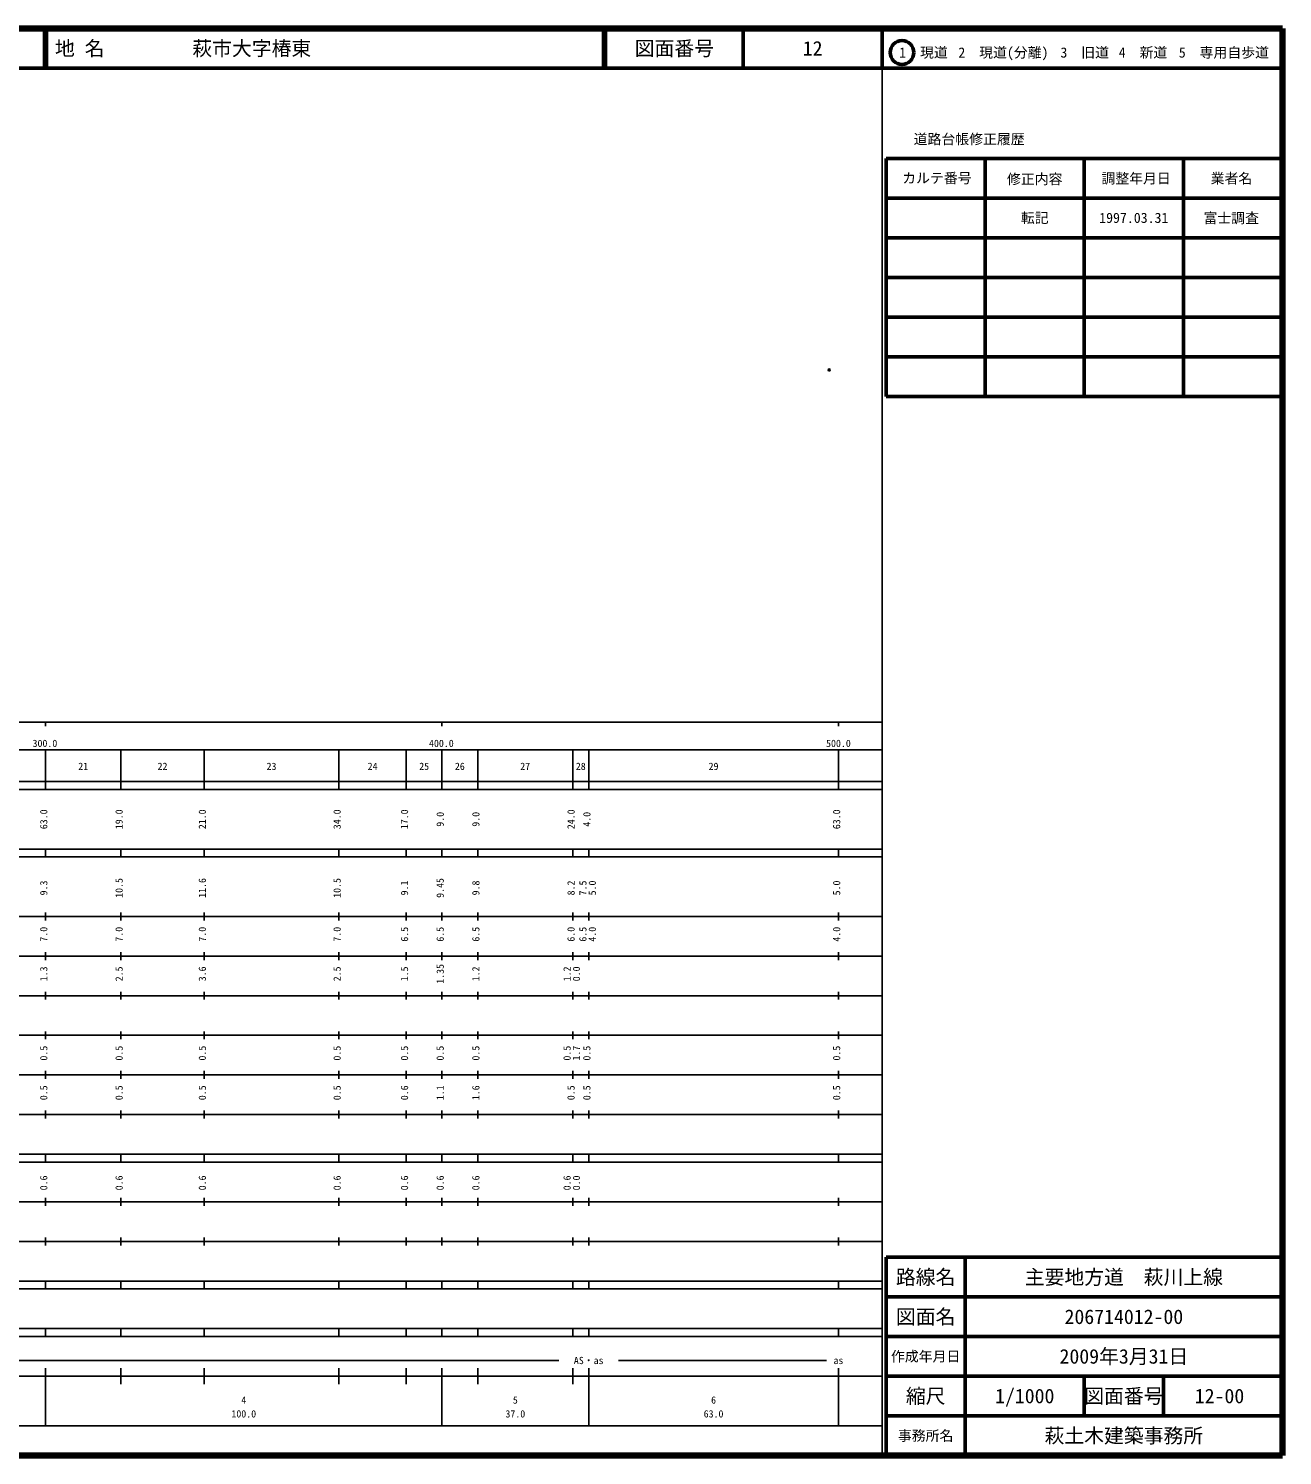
# Model space of a CAD drawing. Units: millimetres on the paper. Extents: x 40 to 680, y 20 to 380.
# Drawn here: x 363.7 to 680, y 20 to 380 of the extents above; entities that cross this region are included whole.
import ezdxf
from ezdxf.enums import TextEntityAlignment as Align

# ---------------------------------------------------------------- set-up
doc = ezdxf.new("R2010")
doc.units = ezdxf.units.MM
doc.header["$PDMODE"] = 32
doc.header["$PDSIZE"] = 0.5
doc.layers.add('M-OTRS', color=6, linetype='Continuous')
doc.layers.add('M-TTL-TXT', color=7, linetype='Continuous')
for name, color, linetype, lineweight in [('M-TTL', 2, 'Continuous', 140), ('M-TTL-BAND', 7, 'Continuous', 25), ('M-TTL-FRAM', 2, 'Continuous', 50), ('M-TTL-LINE', 7, 'Continuous', 50)]:
    doc.layers.add(name, color=color, linetype=linetype, lineweight=lineweight)
doc.styles.add('ＭＳ ゴシック', font='')
doc.styles.get('ＭＳ ゴシック').set_extended_font_data('MS Gothic')

msp = doc.modelspace()

# ---------------------------------------------------------------- linework, layer by layer
at = {"layer": 'M-OTRS'}
msp.add_point((565.679, 293.856), dxfattribs=at)
at = {"layer": 'M-TTL'}
for p, q in [((680, 380), (40, 380)), ((680, 20), (680, 380)), ((40, 20), (680, 20))]:
    msp.add_line(p, q, dxfattribs=at)
at = {"layer": 'M-TTL-BAND'}
for p, q in [((579, 20), (579, 370)), ((40, 205), (579, 205)), ((368, 205), (368, 204)), ((468, 205), (468, 204)), ((568, 205), (568, 204)), ((68, 198), (579, 198)), ((368, 188), (368, 198)), ((387, 188), (387, 198)), ((408, 188), (408, 198)), ((442, 188), (442, 198)), ((459, 188), (459, 198)), ((468, 188), (468, 198)), ((477, 188), (477, 198)), ((501, 188), (501, 198)), ((505, 188), (505, 198)), ((568, 188), (568, 198)), ((40, 190), (579, 190)), ((40, 188), (579, 188)), ((40, 173), (579, 173)), ((368, 171), (368, 173)), ((387, 171), (387, 173)), ((408, 171), (408, 173)), ((442, 171), (442, 173)), ((459, 171), (459, 173)), ((468, 171), (468, 173)), ((477, 171), (477, 173)), ((501, 171), (501, 173)), ((505, 171), (505, 173)), ((568, 171), (568, 173)), ((40, 171), (579, 171)), ((40, 156), (579, 156)), ((368, 155), (368, 157)), ((387, 155), (387, 157)), ((408, 155), (408, 157)), ((442, 155), (442, 157)), ((459, 155), (459, 157)), ((468, 155), (468, 157)), ((477, 155), (477, 157)), ((501, 155), (501, 157)), ((505, 155), (505, 157)), ((568, 155), (568, 157)), ((46, 146), (579, 146)), ((368, 145), (368, 147)), ((387, 145), (387, 147)), ((408, 145), (408, 147)), ((442, 145), (442, 147)), ((459, 145), (459, 147)), ((468, 145), (468, 147)), ((477, 145), (477, 147)), ((501, 145), (501, 147)), ((505, 145), (505, 147)), ((568, 145), (568, 147)), ((368, 135), (368, 137)), ((387, 135), (387, 137)), ((408, 135), (408, 137)), ((442, 135), (442, 137)), ((459, 135), (459, 137)), ((468, 135), (468, 137)), ((477, 135), (477, 137)), ((501, 135), (501, 137)), ((505, 135), (505, 137)), ((568, 135), (568, 137)), ((52, 136), (579, 136)), ((46, 126), (579, 126)), ((368, 125), (368, 127)), ((387, 125), (387, 127)), ((408, 125), (408, 127)), ((442, 125), (442, 127)), ((459, 125), (459, 127)), ((468, 125), (468, 127)), ((477, 125), (477, 127)), ((501, 125), (501, 127)), ((505, 125), (505, 127)), ((568, 125), (568, 127)), ((52, 116), (579, 116)), ((368, 115), (368, 117)), ((387, 115), (387, 117)), ((408, 115), (408, 117)), ((442, 115), (442, 117)), ((459, 115), (459, 117)), ((468, 115), (468, 117)), ((477, 115), (477, 117)), ((501, 115), (501, 117)), ((505, 115), (505, 117)), ((568, 115), (568, 117)), ((46, 106), (579, 106)), ((368, 105), (368, 107)), ((387, 105), (387, 107)), ((408, 105), (408, 107)), ((442, 105), (442, 107)), ((459, 105), (459, 107)), ((468, 105), (468, 107)), ((477, 105), (477, 107)), ((501, 105), (501, 107)), ((505, 105), (505, 107)), ((568, 105), (568, 107)), ((40, 96), (579, 96)), ((40, 94), (579, 94)), ((368, 94), (368, 96)), ((387, 94), (387, 96)), ((408, 94), (408, 96)), ((442, 94), (442, 96)), ((459, 94), (459, 96)), ((468, 94), (468, 96)), ((477, 94), (477, 96)), ((501, 94), (501, 96)), ((505, 94), (505, 96)), ((568, 94), (568, 96)), ((49, 84), (579, 84)), ((368, 83), (368, 85)), ((387, 83), (387, 85)), ((408, 83), (408, 85)), ((442, 83), (442, 85)), ((459, 83), (459, 85)), ((468, 83), (468, 85)), ((477, 83), (477, 85)), ((501, 83), (501, 85)), ((505, 83), (505, 85)), ((568, 83), (568, 85)), ((40, 74), (579, 74)), ((368, 73), (368, 75)), ((387, 73), (387, 75)), ((408, 73), (408, 75)), ((442, 73), (442, 75)), ((459, 73), (459, 75)), ((468, 73), (468, 75)), ((477, 73), (477, 75)), ((501, 73), (501, 75)), ((505, 73), (505, 75)), ((568, 73), (568, 75)), ((40, 64), (579, 64)), ((40, 62), (579, 62)), ((368, 62), (368, 64)), ((387, 62), (387, 64)), ((408, 62), (408, 64)), ((442, 62), (442, 64)), ((459, 62), (459, 64)), ((468, 62), (468, 64)), ((477, 62), (477, 64)), ((501, 62), (501, 64)), ((505, 62), (505, 64)), ((568, 62), (568, 64)), ((40, 52), (579, 52)), ((368, 50), (368, 52)), ((387, 50), (387, 52)), ((408, 50), (408, 52)), ((442, 50), (442, 52)), ((459, 50), (459, 52)), ((468, 50), (468, 52)), ((477, 50), (477, 52)), ((501, 50), (501, 52)), ((505, 50), (505, 52)), ((568, 50), (568, 52)), ((40, 50), (579, 50)), ((71, 44), (497.5, 44)), ((512.5, 44), (565, 44)), ((40, 40), (579, 40)), ((368, 27.5), (368, 42)), ((387, 38), (387, 42)), ((408, 38), (408, 42)), ((442, 38), (442, 42)), ((459, 38), (459, 42)), ((468, 27.5), (468, 42)), ((477, 38), (477, 42)), ((501, 38), (501, 42)), ((505, 27.5), (505, 42)), ((568, 27.5), (568, 42)), ((68, 27.5), (579, 27.5))]:
    msp.add_line(p, q, dxfattribs=at)
at = {"layer": 'M-TTL-FRAM'}
for p, q in [((580, 347.197), (580, 287.197)), ((580, 347.197), (680, 347.197)), ((580, 287.197), (680, 287.197)), ((680, 70), (580, 70)), ((580, 70), (580, 20))]:
    msp.add_line(p, q, dxfattribs=at)
at = {"layer": 'M-TTL-LINE'}
for p, q in [((367.75, 380), (367.75, 370)), ((368.25, 380), (368.25, 370)), ((508.747, 380), (508.747, 370)), ((509.247, 380), (509.247, 370)), ((543.997, 380), (543.997, 370)), ((579, 380), (579, 370)), ((40, 370), (680, 370)), ((605, 347.197), (605, 287.197)), ((630, 347.197), (630, 287.197)), ((655, 347.197), (655, 287.197)), ((580, 337.197), (680, 337.197)), ((580, 327.197), (680, 327.197)), ((580, 317.197), (680, 317.197)), ((580, 307.197), (680, 307.197)), ((580, 297.197), (680, 297.197)), ((600, 70), (600, 20)), ((680, 60), (580, 60)), ((680, 50), (580, 50)), ((680, 40), (580, 40)), ((630, 40), (630, 30)), ((650, 40), (650, 30)), ((680, 30), (580, 30))]:
    msp.add_line(p, q, dxfattribs=at)
msp.add_circle((584.031, 373.958), 3, dxfattribs=at)

# ---------------------------------------------------------------- texts
at = {"layer": 'M-TTL-BAND', "style": 'ＭＳ ゴシック'}
for s, p in [('300.0', (367.844, 198.195)), ('400.0', (467.844, 198.195)), ('500.0', (568, 198.195)), ('21', (377.5, 192.405)), ('22', (397.5, 192.405)), ('23', (425, 192.405)), ('24', (450.5, 192.405)), ('25', (463.5, 192.405)), ('26', (472.5, 192.405)), ('27', (489, 192.405)), ('28', (503, 192.405)), ('29', (536.5, 192.405)), ('AS・as', (505, 42.5)), ('as', (568, 42.5)), ('4', (418, 32.523)), ('5', (486.5, 32.523)), ('6', (536.5, 32.523)), ('100.0', (418, 29.033)), ('37.0', (486.5, 29.033)), ('63.0', (536.5, 29.033))]:
    msp.add_text(s, height=1.833, dxfattribs=at).set_placement(p, align=Align.BOTTOM_CENTER)
for s, p in [('63.0', (369, 180.5)), ('19.0', (388, 180.5)), ('21.0', (409, 180.5)), ('34.0', (443, 180.5)), ('17.0', (460, 180.5)), ('9.0', (469, 180.5)), ('9.0', (478, 180.5)), ('24.0', (502, 180.5)), ('4.0', (506, 180.5)), ('63.0', (569, 180.5)), ('9.3', (369, 163.174)), ('10.5', (388, 163.174)), ('11.6', (409, 163.174)), ('10.5', (443, 163.174)), ('9.1', (460, 163.174)), ('9.45', (469, 163.174)), ('9.8', (478, 163.174)), ('8.2', (502, 163.174)), ('7.5', (505, 163.174)), ('5.0', (507.37, 163.174)), ('5.0', (569, 163.174)), ('7.0', (369, 151.5)), ('7.0', (388, 151.5)), ('7.0', (409, 151.5)), ('7.0', (443, 151.5)), ('6.5', (460, 151.5)), ('6.5', (469, 151.5)), ('6.5', (478, 151.5)), ('6.0', (502, 151.5)), ('6.5', (505, 151.5)), ('4.0', (507.37, 151.5)), ('4.0', (569, 151.5)), ('1.3', (369, 141.5)), ('2.5', (388, 141.5)), ('3.6', (409, 141.5)), ('2.5', (443, 141.5)), ('1.5', (460, 141.5)), ('1.35', (469, 141.5)), ('1.2', (478, 141.5)), ('1.2', (501, 141.5)), ('0.0', (503.37, 141.5)), ('0.5', (369, 121.5)), ('0.5', (388, 121.5)), ('0.5', (409, 121.5)), ('0.5', (443, 121.5)), ('0.5', (460, 121.5)), ('0.5', (469, 121.5)), ('0.5', (478, 121.5)), ('0.5', (501, 121.5)), ('1.7', (503.37, 121.5)), ('0.5', (506, 121.5)), ('0.5', (569, 121.5)), ('0.5', (369, 111.5)), ('0.5', (388, 111.5)), ('0.5', (409, 111.5)), ('0.5', (443, 111.5)), ('0.6', (460, 111.5)), ('1.1', (469, 111.5)), ('1.6', (478, 111.5)), ('0.5', (502, 111.5)), ('0.5', (506, 111.5)), ('0.5', (569, 111.5)), ('0.6', (369, 88.764)), ('0.6', (388, 88.764)), ('0.6', (409, 88.764)), ('0.6', (443, 88.764)), ('0.6', (460, 88.764)), ('0.6', (469, 88.764)), ('0.6', (478, 88.764)), ('0.6', (501, 88.764)), ('0.0', (503.37, 88.764))]:
    msp.add_text(s, height=1.833, rotation=90, dxfattribs=at).set_placement(p, align=Align.BOTTOM_CENTER)
at = {"layer": 'M-TTL-TXT', "style": 'ＭＳ ゴシック'}
for s, p in [('地 名', (370.38, 375)), ('萩市大字椿東', (405.024, 375))]:
    msp.add_text(s, height=3.666, dxfattribs=at).set_placement(p, align=Align.MIDDLE_LEFT)
for s, height, p in [('図面番号', 3.666, (526.622, 375)), ('12', 3.666, (561.497, 375)), ('1\u3000現道', 2.566, (589.448, 373.958)), ('2\u3000現道(分離)', 2.566, (609.619, 373.958)), ('3\u3000旧道', 2.566, (630.121, 373.958)), ('4\u3000新道', 2.566, (644.824, 373.958)), ('5\u3000専用自歩道', 2.566, (665.228, 373.958)), ('道路台帳修正履歴', 2.566, (600.968, 352.113)), ('カルテ番号', 2.566, (592.839, 342.277)), ('修正内容', 2.566, (617.509, 342.023)), ('調整年月日', 2.566, (643.089, 342.197)), ('業者名', 2.566, (667.134, 342.197)), ('転記', 2.566, (617.5, 332.245)), ('1997.03.31', 2.566, (642.5, 332.245)), ('富士調査', 2.566, (667.077, 332.189)), ('路線名', 3.666, (590, 65)), ('路線名', 3.666, (590, 65)), ('主要地方道\u3000萩川上線', 3.666, (640, 65)), ('図面名', 3.666, (590, 55)), ('図面名', 3.666, (590, 55)), ('206714012-00', 3.666, (640, 55)), ('2009年3月31日', 3.666, (640, 45)), ('作成年月日', 2.566, (590, 45)), ('作成年月日', 2.566, (590, 45)), ('縮尺', 3.666, (590, 35)), ('縮尺', 3.666, (590, 35)), ('1/1000', 3.666, (615, 35)), ('図面番号', 3.666, (640, 35)), ('図面番号', 3.666, (640, 35)), ('12-00', 3.666, (664.125, 35)), ('事務所名', 2.566, (590, 25)), ('事務所名', 2.566, (590, 25)), ('萩土木建築事務所', 3.666, (640, 25))]:
    msp.add_text(s, height=height, dxfattribs=at).set_placement(p, align=Align.MIDDLE_CENTER)

doc.saveas('drawing.dxf')
